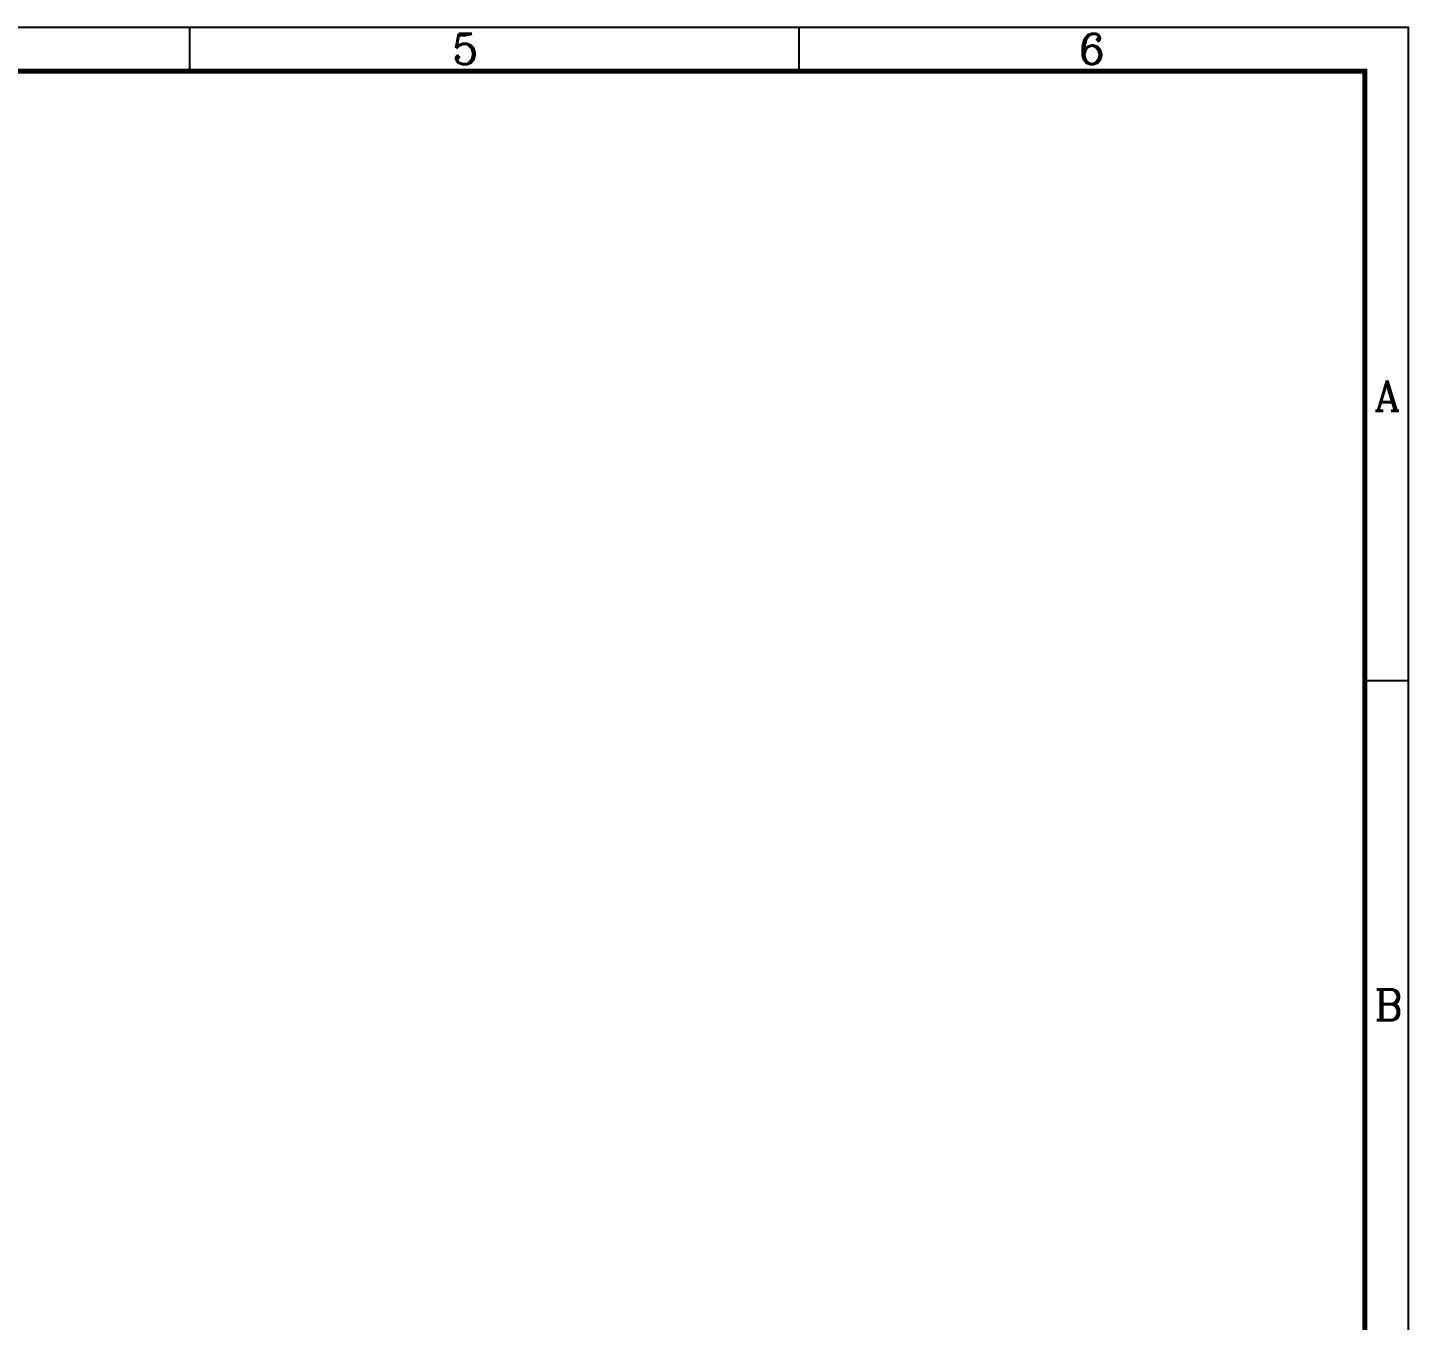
# Model space of a CAD drawing. Header units: millimetres. Extents: x 0 to 420, y 0 to 297.
# Drawn here: x 261.4 to 420, y 148.5 to 297 of the extents above; entities that cross this region are included whole.
import ezdxf
from ezdxf.enums import TextEntityAlignment as Align

# ---------------------------------------------------------------- set-up
doc = ezdxf.new("R2010")
doc.units = ezdxf.units.MM
doc.styles.add('ECL', font='SIMFANG_2312.TTF', dxfattribs={"width": 0.7, "height": 3})
doc.styles.add('ROMANC', font='romanc')

# ---------------------------------------------------------------- blocks, each defined once
blk = doc.blocks.new('gpdraw')
at = {"color": 2}
blk.add_lwpolyline([(1041.81, -82.7), (651.81, -82.7), (651.81, 204.3), (1041.81, 204.3)], close=True, dxfattribs=at)
blk = doc.blocks.new('XXDAFRAM-CH-HENG-A3')
at = {"color": 1}
for p, q in [((280, 297), (280, 292)), ((350, 297), (350, 292)), ((415, 222), (420, 222))]:
    blk.add_line(p, q, dxfattribs=at)
blk.add_lwpolyline([(0, 0), (420, 0), (420, 297), (0, 297)], close=True, dxfattribs=at)
at = {"color": 1, "const_width": 0.6}
blk.add_lwpolyline([(25, 5), (415, 5), (415, 292), (25, 292)], close=True, dxfattribs=at)
at = {"color": 1, "style": 'ROMANC'}
for s, p in [('5', (311.7, 292.79)), ('6', (383.65, 292.79))]:
    blk.add_text(s, height=3.5, dxfattribs=at).set_placement(p, align=Align.CENTER)
for s, p in [('A', (416.07, 252.97)), ('B', (416.07, 183))]:
    blk.add_text(s, height=3.5, dxfattribs=at).set_placement(p)
at = {"linetype": 'Continuous', "style": 'ECL', "width": 0.7}
for tag, height, p in [('DESIGNSTATUS', 2.8, (407.01, 52.29)), ('ENDESIGNSTATUS', 2.8, (407.01, 47.38)), ('V', 2.8, (378.31, 42.42)), ('O', 2.8, (382.62, 42.42)), ('N', 2.8, (386.94, 42.42)), ('L', 2.8, (391.26, 42.42)), ('D', 2.8, (399.89, 42.42)), ('W', 2.8, (404.21, 42.42)), ('G', 2.8, (408.52, 42.42)), ('VEREN40', 2.8, (412.84, 42.42)), ('DWGNAME1', 3, (372.02, 30.89)), ('DWGENAME1', 3, (371.83, 27.23)), ('DWGNAME', 3, (371.83, 27.15)), ('DWGNAME2', 3, (371.83, 23.32)), ('DWGENAME', 3, (371.83, 23.3)), ('DWGENAME2', 3, (372.06, 19.64)), ('DWGNO', 3, (370.72, 8.72)), ('VEREN40', 3, (411.22, 8.72))]:
    blk.add_attdef(tag, text='', height=height, dxfattribs=at).set_placement(p, align=Align.MIDDLE)
at = {"style": 'ECL', "width": 0.7, "flags": 1}
for tag, p in [('SJ1', (299.89, 28.99)), ('JH', (299.89, 23.39)), ('SH1', (299.89, 17.79)), ('PZ', (299.89, 12.19)), ('BL', (299.89, 5))]:
    blk.add_attdef(tag, p, '', height=3, dxfattribs=at)
for p in [(321.47, 31.79), (321.47, 26.19), (321.47, 20.59), (321.47, 14.99)]:
    blk.add_attdef('DATE', text='', height=3, dxfattribs=at).set_placement(p, align=Align.MIDDLE)

msp = doc.modelspace()

# ---------------------------------------------------------------- block references
for name, p in [('XXDAFRAM-CH-HENG-A3', (0, 0)), ('gpdraw', (-626.81, 87.7))]:
    msp.add_blockref(name, p)

doc.saveas('drawing.dxf')
